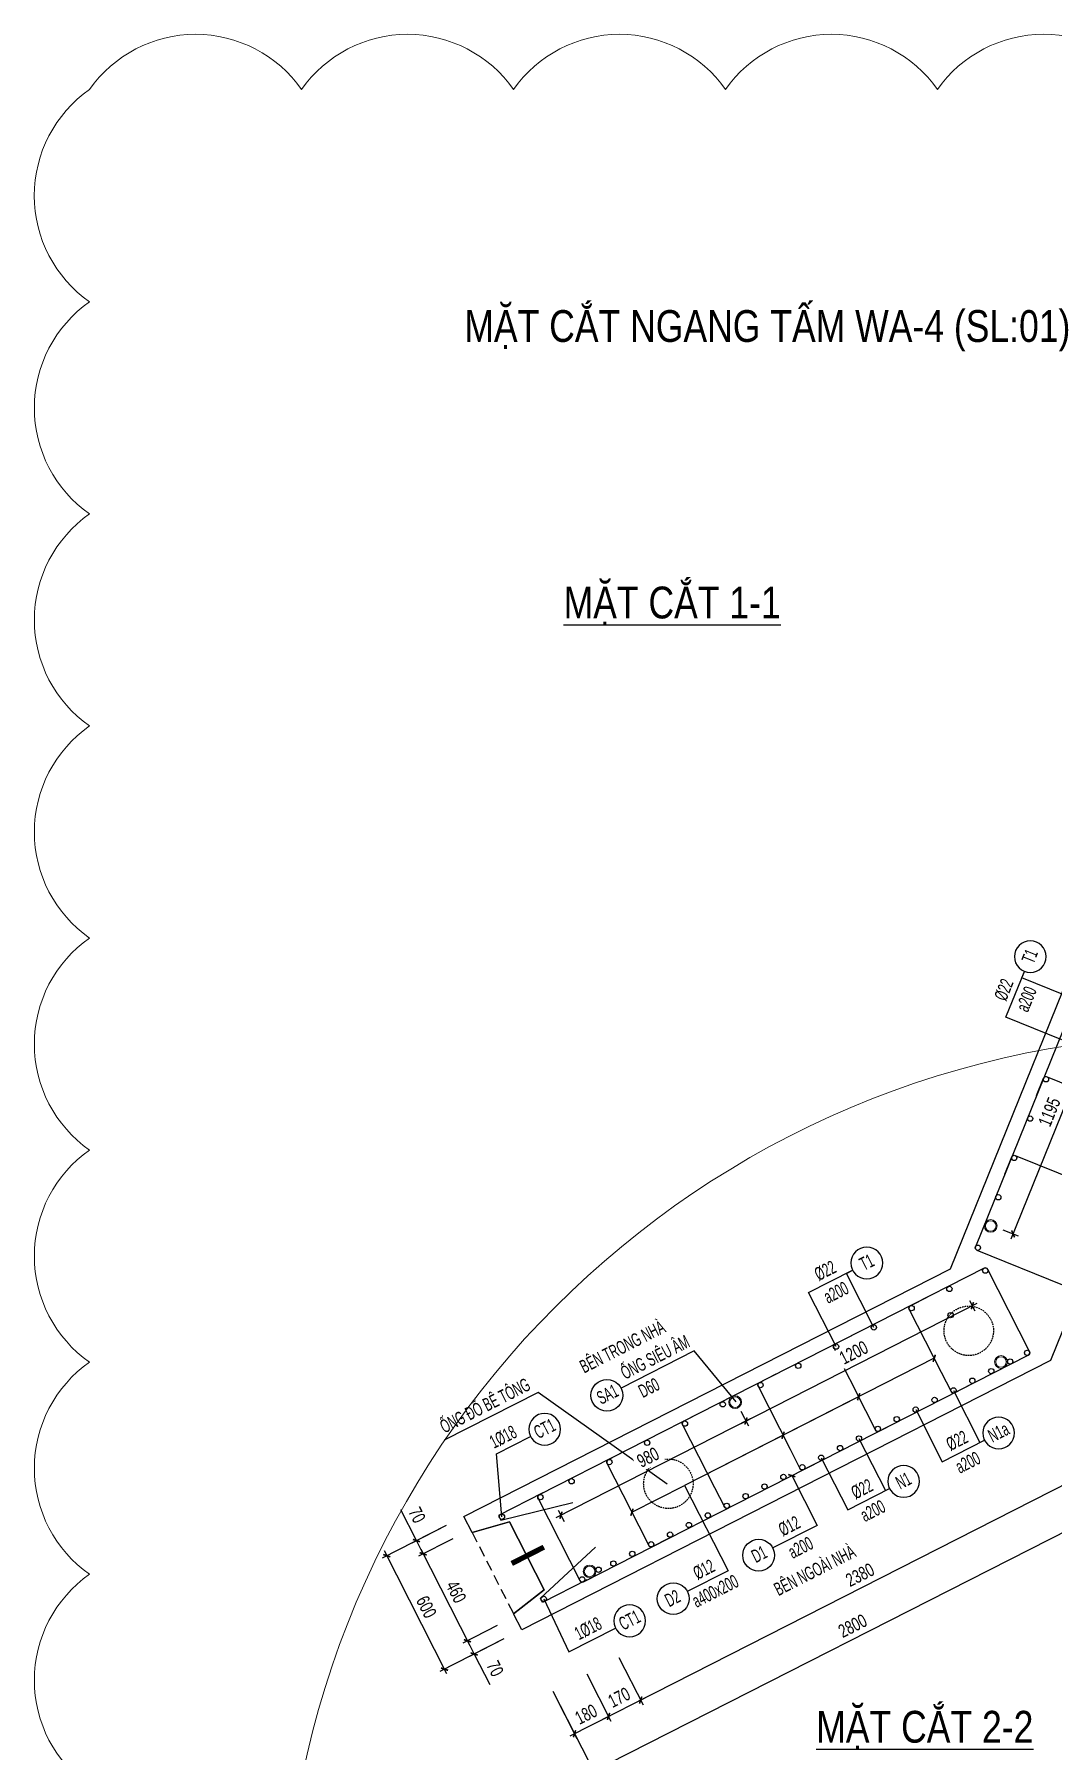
# Model space of a CAD drawing. Header units: millimetres. Extents: x -147841 to 368790, y -162721 to 84261.
# Drawn here: x 340291 to 345095, y -100681 to -92588 of the extents above; entities that cross this region are included whole.
import ezdxf
from ezdxf.enums import TextEntityAlignment as Align

# ---------------------------------------------------------------- set-up
doc = ezdxf.new("R2010")
doc.units = ezdxf.units.MM
doc.header["$LTSCALE"] = 1000
doc.header["$MEASUREMENT"] = 0
doc.header["$PDMODE"] = 1
doc.header["$PDSIZE"] = -10
doc.linetypes.add('DASHED', pattern=[0.75, 0.5, -0.25])
doc.linetypes.add('HIDDEN', pattern=[0.375, 0.25, -0.125])
doc.layers.get('0').update_dxf_attribs({"linetype": 'CONTINUOUS', "lineweight": 18})
doc.layers.get('DEFPOINTS').update_dxf_attribs({"color": 5, "linetype": 'CONTINUOUS', "lineweight": 18})
for name, color, linetype, lineweight in [('0-THAY', 7, 'CONTINUOUS', 18), ('ccu11-Dim', 8, 'CONTINUOUS', 18), ('DIM', 8, 'CONTINUOUS', 18)]:
    doc.layers.add(name, color=color, linetype=linetype, lineweight=lineweight)
for name, color, linetype in [('ccu11-Khuat', 9, 'DASHED'), ('ccu11-Manh', 8, 'CONTINUOUS'), ('ccu11-Thep', 4, 'CONTINUOUS'), ('ccu11-Thepdai', 6, 'CONTINUOUS'), ('KC-Cotthep', 8, 'CONTINUOUS'), ('KC-Dim', 8, 'CONTINUOUS'), ('KC-Text', 31, 'CONTINUOUS'), ('KC-Thay', 7, 'CONTINUOUS')]:
    doc.layers.add(name, color=color, linetype=linetype)
doc.styles.add('ARIAL', font='arial.ttf', dxfattribs={"width": 0.7})
doc.styles.add('ccu11-dim', font='vnsimli.shx', dxfattribs={"width": 0.65, "bigfont": 'bigfont.shx'})
doc.dimstyles.new('2.5-25', dxfattribs={"dimscale": 25, "dimtxt": 2.5, "dimasz": 1, "dimexe": 1, "dimexo": 2, "dimgap": 1, "dimtad": 1, "dimdec": 1, "dimrnd": 5, "dimdsep": 46, "dimtxsty": 'ARIAL', "dimblk": 'ARCHTICK', "dimcen": -1, "dimdle": 1, "dimclrd": 256, "dimclre": 256, "dimclrt": 3, "dimadec": 0, "dimazin": 2, "dimtfac": 0.1, "dimtdec": 1, "dimtmove": 0, "dimatfit": 1, "dimldrblk": 'ARCHTICK', "dimfxl": 1, "dimtvp": 0.833333, "dimtfill": 1, "dimtolj": 1, "dimtzin": 12, "dimarcsym": 0})
doc.dimstyles.new('ccu11-100x4', dxfattribs={"dimscale": 100, "dimtxt": 2.5, "dimasz": 1, "dimexe": 1, "dimexo": 2, "dimgap": 1, "dimtad": 1, "dimdec": 0, "dimlfac": 0.25, "dimdsep": 46, "dimtxsty": 'ccu11-dim', "dimblk": 'ARCHTICK', "dimcen": -1, "dimdle": 1, "dimclrd": 256, "dimclre": 256, "dimclrt": 31, "dimadec": 0, "dimazin": 2, "dimtfac": 0.1, "dimtdec": 0, "dimtmove": 0, "dimatfit": 1, "dimldrblk": 'ARCHTICK', "dimfxl": 1, "dimtvp": 0.833333, "dimtolj": 1, "dimtzin": 12, "dimarcsym": 0})

# ---------------------------------------------------------------- blocks, each defined once
blk = doc.blocks.new('_ARCHTICK')
at = {"color": 0, "linetype": 'ByBlock', "const_width": 0.3}
blk.add_lwpolyline([(-0.5, -0.5), (0.5, 0.5)], dxfattribs=at)
blk = doc.blocks.new('*D831')
at = {"layer": 'DEFPOINTS', "color": 0, "linetype": 'ByBlock', "ltscale": 30, "transparency": 16777216}
for p in [(342874.5, -100274.2), (342714, -100355.9)]:
    blk.add_point(p, dxfattribs=at)
at = {"layer": 'KC-Dim', "linetype": 'ByBlock', "lineweight": -2, "ltscale": 30, "transparency": 16777216}
for p, q in [((342897.1, -100318.8), (343010.8, -100542.2)), ((342736.7, -100400.4), (342850.4, -100623.8)), ((343021.8, -100508.5), (342816.8, -100612.9))]:
    blk.add_line(p, q, dxfattribs=at)
at = {"layer": 'KC-Dim', "linetype": 'ByBlock', "lineweight": -2, "ltscale": 30, "transparency": 16777216, "xscale": 25, "yscale": 25, "zscale": 25}
for p, rotation in [((342999.5, -100519.9), 26.97333113787517), ((342839.1, -100601.5), 206.9733311378751)]:
    blk.add_blockref('_ARCHTICK', p, dxfattribs=dict(at, rotation=rotation))
at = {"layer": 'KC-Dim', "color": 3, "linetype": 'ByBlock', "ltscale": 30, "transparency": 16777216, "insert": (342893.5, -100510), "char_height": 62.5, "attachment_point": 5, "rotation": 26.97333, "style": 'ARIAL', "bg_fill": 3, "box_fill_scale": 1.25, "bg_fill_color": 256, "bg_fill_true_color": 13158600, "bg_fill_transparency": 0}
blk.add_mtext('\\A1;180', dxfattribs=at)
at = {"layer": 'DEFPOINTS', "color": 0, "linetype": 'ByBlock', "ltscale": 30, "transparency": 16777216}
blk.add_point((342839.1, -100601.5), dxfattribs=at)
blk = doc.blocks.new('*D832')
at = {"layer": 'DEFPOINTS', "color": 0, "linetype": 'ByBlock', "ltscale": 30, "transparency": 16777216}
for p in [(343026, -100197.1), (342874.5, -100274.2)]:
    blk.add_point(p, dxfattribs=at)
at = {"layer": 'KC-Dim', "linetype": 'ByBlock', "lineweight": -2, "ltscale": 30, "transparency": 16777216}
for p, q in [((343048.7, -100241.7), (343162.3, -100465.1)), ((342897.1, -100318.8), (343010.8, -100542.2)), ((342977.2, -100531.2), (343173.3, -100431.4))]:
    blk.add_line(p, q, dxfattribs=at)
at = {"layer": 'KC-Dim', "linetype": 'ByBlock', "lineweight": -2, "ltscale": 30, "transparency": 16777216, "xscale": 25, "yscale": 25, "zscale": 25}
for p, rotation in [((343151, -100442.8), 26.97333113787516), ((342999.5, -100519.9), 206.9733311378752)]:
    blk.add_blockref('_ARCHTICK', p, dxfattribs=dict(at, rotation=rotation))
at = {"layer": 'KC-Dim', "color": 3, "linetype": 'ByBlock', "ltscale": 30, "transparency": 16777216, "insert": (343049.4, -100430.6), "char_height": 62.5, "attachment_point": 5, "rotation": 26.97333, "style": 'ARIAL', "bg_fill": 3, "box_fill_scale": 1.25, "bg_fill_color": 256, "bg_fill_true_color": 13158600, "bg_fill_transparency": 0}
blk.add_mtext('\\A1;170', dxfattribs=at)
at = {"layer": 'DEFPOINTS', "color": 0, "linetype": 'ByBlock', "ltscale": 30, "transparency": 16777216}
blk.add_point((343151, -100442.8), dxfattribs=at)
blk = doc.blocks.new('*D833')
at = {"layer": 'DEFPOINTS', "color": 0, "linetype": 'ByBlock', "ltscale": 30, "transparency": 16777216}
for p in [(342278.3, -99596.8), (341953.4, -99762.1), (342550.4, -100131.5)]:
    blk.add_point(p, dxfattribs=at)
at = {"layer": 'KC-Dim', "linetype": 'ByBlock', "lineweight": -2, "ltscale": 30, "transparency": 16777216}
for p, q in [((342233.7, -99619.5), (341931.1, -99773.5)), ((342236.9, -100319.1), (341942.1, -99739.8)), ((342505.8, -100154.2), (342203.3, -100308.2))]:
    blk.add_line(p, q, dxfattribs=at)
at = {"layer": 'KC-Dim', "linetype": 'ByBlock', "lineweight": -2, "ltscale": 30, "transparency": 16777216, "xscale": 25, "yscale": 25, "zscale": 25}
for p, rotation in [((341953.4, -99762.1), 116.9733311379246), ((342225.6, -100296.9), 296.9733311379246)]:
    blk.add_blockref('_ARCHTICK', p, dxfattribs=dict(at, rotation=rotation))
at = {"layer": 'KC-Dim', "color": 3, "linetype": 'ByBlock', "ltscale": 30, "transparency": 16777216, "insert": (342140.2, -100003.7), "char_height": 62.5, "attachment_point": 5, "rotation": 296.97333, "style": 'ARIAL', "bg_fill": 3, "box_fill_scale": 1.25, "bg_fill_color": 256, "bg_fill_true_color": 13158600, "bg_fill_transparency": 0}
blk.add_mtext('\\A1;600', dxfattribs=at)
blk = doc.blocks.new('*D834')
at = {"layer": 'DEFPOINTS', "color": 0, "linetype": 'ByBlock', "ltscale": 30, "transparency": 16777216}
for p in [(342310, -99659.2), (342518.7, -100069.1), (342333.9, -100163.2)]:
    blk.add_point(p, dxfattribs=at)
at = {"layer": 'KC-Dim', "linetype": 'ByBlock', "lineweight": -2, "ltscale": 30, "transparency": 16777216}
for p, q in [((342265.5, -99681.9), (342102.9, -99764.6)), ((342113.9, -99730.9), (342345.2, -100185.5)), ((342474.1, -100091.8), (342311.6, -100174.5))]:
    blk.add_line(p, q, dxfattribs=at)
at = {"layer": 'KC-Dim', "linetype": 'ByBlock', "lineweight": -2, "ltscale": 30, "transparency": 16777216, "xscale": 25, "yscale": 25, "zscale": 25}
for p, rotation in [((342125.2, -99753.2), 116.9733311379246), ((342333.9, -100163.2), 296.9733311379246)]:
    blk.add_blockref('_ARCHTICK', p, dxfattribs=dict(at, rotation=rotation))
at = {"layer": 'KC-Dim', "color": 3, "linetype": 'ByBlock', "ltscale": 30, "transparency": 16777216, "insert": (342280.3, -99932.4), "char_height": 62.5, "attachment_point": 5, "rotation": 296.97333, "style": 'ARIAL', "bg_fill": 3, "box_fill_scale": 1.25, "bg_fill_color": 256, "bg_fill_true_color": 13158600, "bg_fill_transparency": 0}
blk.add_mtext('\\A1;460', dxfattribs=at)
blk = doc.blocks.new('*D835')
at = {"layer": 'DEFPOINTS', "color": 0, "linetype": 'ByBlock', "ltscale": 30, "transparency": 16777216}
for p in [(342278.3, -99596.8), (342093.5, -99690.8), (342310, -99659.2)]:
    blk.add_point(p, dxfattribs=at)
at = {"layer": 'KC-Dim', "linetype": 'ByBlock', "lineweight": -2, "ltscale": 30, "transparency": 16777216}
for p, q in [((342093.5, -99690.8), (342019.9, -99546.3)), ((342233.7, -99619.5), (342071.2, -99702.2)), ((342125.2, -99753.2), (342093.5, -99690.8)), ((342265.5, -99681.9), (342102.9, -99764.6)), ((342125.2, -99753.2), (342136.6, -99775.5))]:
    blk.add_line(p, q, dxfattribs=at)
at = {"layer": 'KC-Dim', "linetype": 'ByBlock', "lineweight": -2, "ltscale": 30, "transparency": 16777216, "xscale": 25, "yscale": 25, "zscale": 25}
for p, rotation in [((342093.5, -99690.8), 296.9733311379246), ((342125.2, -99753.2), 116.9733311379246)]:
    blk.add_blockref('_ARCHTICK', p, dxfattribs=dict(at, rotation=rotation))
at = {"layer": 'KC-Dim', "color": 3, "linetype": 'ByBlock', "ltscale": 30, "transparency": 16777216, "insert": (342096.1, -99570.5), "char_height": 62.5, "attachment_point": 5, "rotation": 296.97333, "style": 'ARIAL', "bg_fill": 3, "box_fill_scale": 1.25, "bg_fill_color": 256, "bg_fill_true_color": 13158600, "bg_fill_transparency": 0}
blk.add_mtext('\\A1;70', dxfattribs=at)
blk = doc.blocks.new('*D836')
at = {"layer": 'DEFPOINTS', "color": 0, "linetype": 'ByBlock', "ltscale": 30, "transparency": 16777216}
for p in [(342518.7, -100069.1), (342550.4, -100131.5)]:
    blk.add_point(p, dxfattribs=at)
at = {"layer": 'KC-Dim', "linetype": 'ByBlock', "lineweight": -2, "ltscale": 30, "transparency": 16777216}
for p, q in [((342474.1, -100091.8), (342311.6, -100174.5)), ((342333.9, -100163.2), (342322.5, -100140.9)), ((342333.9, -100163.2), (342365.6, -100225.6)), ((342505.8, -100154.2), (342343.3, -100236.9)), ((342365.6, -100225.6), (342439.2, -100370.1))]:
    blk.add_line(p, q, dxfattribs=at)
at = {"layer": 'KC-Dim', "linetype": 'ByBlock', "lineweight": -2, "ltscale": 30, "transparency": 16777216, "xscale": 25, "yscale": 25, "zscale": 25}
for p, rotation in [((342333.9, -100163.2), 296.9733311379246), ((342365.6, -100225.6), 116.9733311379246)]:
    blk.add_blockref('_ARCHTICK', p, dxfattribs=dict(at, rotation=rotation))
at = {"layer": 'KC-Dim', "color": 3, "linetype": 'ByBlock', "ltscale": 30, "transparency": 16777216, "insert": (342464.4, -100294.3), "char_height": 62.5, "attachment_point": 5, "rotation": 296.97333, "style": 'ARIAL', "bg_fill": 3, "box_fill_scale": 1.25, "bg_fill_color": 256, "bg_fill_true_color": 13158600, "bg_fill_transparency": 0}
blk.add_mtext('\\A1;70', dxfattribs=at)
at = {"layer": 'DEFPOINTS', "color": 0, "linetype": 'ByBlock', "ltscale": 30, "transparency": 16777216}
blk.add_point((342365.6, -100225.6), dxfattribs=at)
blk = doc.blocks.new('*D837')
at = {"layer": 'DEFPOINTS', "color": 0, "linetype": 'ByBlock', "ltscale": 30, "transparency": 16777216}
for p in [(345147.1, -99117.6), (345272.1, -99363.3), (343026, -100197.1)]:
    blk.add_point(p, dxfattribs=at)
at = {"layer": 'KC-Dim', "linetype": 'ByBlock', "lineweight": -2, "ltscale": 30, "transparency": 16777216}
for p, q in [((345169.7, -99162.2), (345283.4, -99385.5)), ((343128.7, -100454.1), (345294.4, -99351.9)), ((343048.7, -100241.7), (343162.3, -100465.1))]:
    blk.add_line(p, q, dxfattribs=at)
at = {"layer": 'KC-Dim', "linetype": 'ByBlock', "lineweight": -2, "ltscale": 30, "transparency": 16777216, "xscale": 25, "yscale": 25, "zscale": 25}
for p, rotation in [((345272.1, -99363.3), 26.97333113787516), ((343151, -100442.8), 206.9733311378752)]:
    blk.add_blockref('_ARCHTICK', p, dxfattribs=dict(at, rotation=rotation))
at = {"layer": 'KC-Dim', "color": 3, "linetype": 'ByBlock', "ltscale": 30, "transparency": 16777216, "insert": (344185.7, -99852.3), "char_height": 62.5, "attachment_point": 5, "rotation": 26.97333, "style": 'ARIAL', "bg_fill": 3, "box_fill_scale": 1.25, "bg_fill_color": 256, "bg_fill_true_color": 13158600, "bg_fill_transparency": 0}
blk.add_mtext('\\A1;2380', dxfattribs=at)
blk = doc.blocks.new('att_thep_2')
blk.add_circle((-300, 0), 300)
at = {"color": 3, "style": 'ARIAL', "width": 0.6}
blk.add_attdef('DK', text='', height=250, dxfattribs=at).set_placement((467, 105), align=Align.CENTER)
at = {"color": 31, "style": 'ARIAL', "width": 0.6}
blk.add_attdef('SH', text='', height=250, dxfattribs=at).set_placement((-281, -111), align=Align.CENTER)
at = {"color": 2, "style": 'ARIAL', "width": 0.6}
blk.add_attdef('KC', text='', height=250, dxfattribs=at).set_placement((472, -355), align=Align.CENTER)
blk = doc.blocks.new('*U827')
at = {"layer": 'ccu11-Thepdai', "flags": 128}
blk.add_lwpolyline([(50, 230), (-37.5, 230, 0.414214), (-50, 217.5), (-50, -114.4), (-50, -217.5, 0.414214), (-37.5, -230), (50, -230)], format="xyb", dxfattribs=at)
blk = doc.blocks.new('*U828')
at = {"layer": 'DIM', "color": 0, "linetype": 'ByBlock', "lineweight": -2, "transparency": 16777216}
for p in [(0, 0), (400, 0), (800, 0), (1200, 0), (1600, 0)]:
    blk.add_blockref('*U827', p, dxfattribs=at)
blk = doc.blocks.new('*D839')
at = {"layer": 'DEFPOINTS', "color": 0, "ltscale": 3000, "transparency": 16777216}
for p in [(345209.5, -99085.9), (345424.5, -99508.5), (342714, -100355.9)]:
    blk.add_point(p, dxfattribs=at)
at = {"layer": 'DIM', "lineweight": -2, "ltscale": 3000, "transparency": 16777216}
for p, q in [((345232.1, -99130.4), (345435.9, -99530.7)), ((342906.8, -100789.8), (345446.8, -99497.1)), ((342736.7, -100400.4), (342940.5, -100800.8))]:
    blk.add_line(p, q, dxfattribs=at)
at = {"layer": 'DIM', "lineweight": -2, "ltscale": 3000, "transparency": 16777216, "xscale": 25, "yscale": 25, "zscale": 25}
for p, rotation in [((345424.5, -99508.5), 26.97333113787516), ((342929.1, -100778.5), 206.9733311378752)]:
    blk.add_blockref('_ARCHTICK', p, dxfattribs=dict(at, rotation=rotation))
at = {"layer": 'DIM', "color": 3, "ltscale": 3000, "transparency": 16777216, "insert": (344151, -100092.7), "char_height": 62.5, "attachment_point": 5, "rotation": 26.97333, "style": 'ARIAL', "bg_fill": 3, "box_fill_scale": 1.25, "bg_fill_color": 256, "bg_fill_true_color": 13158600, "bg_fill_transparency": 0}
blk.add_mtext('\\A1;2800', dxfattribs=at)
blk = doc.blocks.new('*D1508')
at = {"layer": 'DEFPOINTS', "color": 0, "linetype": 'ByBlock', "ltscale": 30, "transparency": 16777216}
for p in [(258896.5, -98435.7), (258896.5, -98538), (257917.5, -98623.4)]:
    blk.add_point(p, dxfattribs=at)
at = {"layer": 'KC-Dim', "linetype": 'ByBlock', "lineweight": -2, "ltscale": 30, "transparency": 16777216}
for p, q in [((258896.5, -98485.7), (258896.5, -98563)), ((257892.5, -98538), (258921.5, -98538)), ((257917.5, -98573.4), (257917.5, -98513))]:
    blk.add_line(p, q, dxfattribs=at)
at = {"layer": 'KC-Dim', "linetype": 'ByBlock', "lineweight": -2, "ltscale": 30, "transparency": 16777216, "xscale": 25, "yscale": 25, "zscale": 25, "rotation": 180}
blk.add_blockref('_ARCHTICK', (257917.5, -98538), dxfattribs=at)
at = {"layer": 'KC-Dim', "linetype": 'ByBlock', "lineweight": -2, "ltscale": 30, "transparency": 16777216, "xscale": 25, "yscale": 25, "zscale": 25}
blk.add_blockref('_ARCHTICK', (258896.5, -98538), dxfattribs=at)
at = {"layer": 'KC-Dim', "color": 3, "linetype": 'ByBlock', "ltscale": 30, "transparency": 16777216, "insert": (258407, -98481.1), "char_height": 62.5, "attachment_point": 5, "style": 'ARIAL', "bg_fill": 3, "box_fill_scale": 1.25, "bg_fill_color": 256, "bg_fill_true_color": 13158600, "bg_fill_transparency": 0}
blk.add_mtext('\\A1;980', dxfattribs=at)
blk = doc.blocks.new('A$C260038B3')
at = {"layer": '0-THAY', "linetype": 'Continuous'}
for radius in [120, 100]:
    blk.add_circle((0, 0), radius, dxfattribs=at)
blk = doc.blocks.new('*D1509')
at = {"layer": 'DEFPOINTS', "color": 0, "linetype": 'ByBlock', "ltscale": 30, "transparency": 16777216}
for p in [(258896.5, -98435.7), (260095.1, -98538), (260095.1, -98616.7)]:
    blk.add_point(p, dxfattribs=at)
at = {"layer": 'KC-Dim', "linetype": 'ByBlock', "lineweight": -2, "ltscale": 30, "transparency": 16777216}
for p, q in [((258896.5, -98485.7), (258896.5, -98563)), ((258871.5, -98538), (260120.1, -98538)), ((260095.1, -98566.7), (260095.1, -98513))]:
    blk.add_line(p, q, dxfattribs=at)
at = {"layer": 'KC-Dim', "linetype": 'ByBlock', "lineweight": -2, "ltscale": 30, "transparency": 16777216, "xscale": 25, "yscale": 25, "zscale": 25, "rotation": 180}
blk.add_blockref('_ARCHTICK', (258896.5, -98538), dxfattribs=at)
at = {"layer": 'KC-Dim', "linetype": 'ByBlock', "lineweight": -2, "ltscale": 30, "transparency": 16777216, "xscale": 25, "yscale": 25, "zscale": 25}
blk.add_blockref('_ARCHTICK', (260095.1, -98538), dxfattribs=at)
at = {"layer": 'KC-Dim', "color": 3, "linetype": 'ByBlock', "ltscale": 30, "transparency": 16777216, "insert": (259495.8, -98481.1), "char_height": 62.5, "attachment_point": 5, "style": 'ARIAL', "bg_fill": 3, "box_fill_scale": 1.25, "bg_fill_color": 256, "bg_fill_true_color": 13158600, "bg_fill_transparency": 0}
blk.add_mtext('\\A1;1200', dxfattribs=at)
blk = doc.blocks.new('*U829')
at = {"layer": 'ccu11-Thep'}
blk.add_circle((0, 0), 12.5, dxfattribs=at)
blk = doc.blocks.new('*U830')
at = {"layer": 'KC-Dim', "color": 0, "linetype": 'ByBlock', "lineweight": -2, "transparency": 16777216}
for p in [(0, 0), (200, 0), (400, 0), (600, 0), (800, 0), (1000, 0), (1200, 0), (1400, 0), (1600, 0), (1800, 0), (2000, 0)]:
    blk.add_blockref('*U829', p, dxfattribs=at)
blk = doc.blocks.new('*D848')
at = {"layer": 'DEFPOINTS', "color": 0, "linetype": 'ByBlock', "ltscale": 30, "transparency": 16777216}
for p in [(345261.8, -97098.6), (345356.1, -97136.7), (344813.7, -98206.4)]:
    blk.add_point(p, dxfattribs=at)
at = {"layer": 'KC-Dim', "linetype": 'ByBlock', "lineweight": -2, "ltscale": 30, "transparency": 16777216}
for p, q in [((344898.6, -98267.7), (345365.5, -97113.5)), ((345308.2, -97117.3), (345379.3, -97146.1)), ((344860.1, -98225.1), (344931.2, -98253.9))]:
    blk.add_line(p, q, dxfattribs=at)
at = {"layer": 'KC-Dim', "linetype": 'ByBlock', "lineweight": -2, "ltscale": 30, "transparency": 16777216, "xscale": 25, "yscale": 25, "zscale": 25}
for p, rotation in [((345356.1, -97136.7), 67.97712838423003), ((344908, -98244.5), 247.97712838423)]:
    blk.add_blockref('_ARCHTICK', p, dxfattribs=dict(at, rotation=rotation))
at = {"layer": 'KC-Dim', "color": 3, "linetype": 'ByBlock', "ltscale": 30, "transparency": 16777216, "insert": (345079.3, -97669.3), "char_height": 62.5, "attachment_point": 5, "rotation": 67.97713, "style": 'ARIAL', "bg_fill": 3, "box_fill_scale": 1.25, "bg_fill_color": 256, "bg_fill_true_color": 13158600, "bg_fill_transparency": 0}
blk.add_mtext('\\A1;1195', dxfattribs=at)
blk = doc.blocks.new('saw6-28')
at = {"layer": 'ccu11-Dim', "ltscale": 3000, "xscale": 0.25, "yscale": 0.25, "zscale": 0.25}
for p in [(257917.48, -98835.66), (260095.11, -98835.66)]:
    blk.add_blockref('A$C260038B3', p, dxfattribs=at)
at = {"layer": 'KC-Dim', "linetype": 'ByBlock', "ltscale": 30}
dim = blk.add_linear_dim(base=(258896.47, -98537.97), p1=(257917.48, -98623.41), p2=(258896.47, -98435.66), dimstyle='2.5-25', dxfattribs=at)
dim.commit()
dim.dimension.update_dxf_attribs({"geometry": '*D1508', "text_midpoint": (258406.97, -98481.05)})
at = {"layer": 'ccu11-Dim', "ltscale": 3000, "xscale": 0.25, "yscale": 0.25, "zscale": 0.25}
blk.add_blockref('A$C260038B3', (258891.47, -98435.66), dxfattribs=at)
at = {"layer": 'KC-Dim', "linetype": 'ByBlock', "ltscale": 30}
dim = blk.add_linear_dim(base=(260095.11, -98537.97), p1=(258896.47, -98435.66), p2=(260095.11, -98616.7), dimstyle='2.5-25', dxfattribs=at)
dim.commit()
dim.dimension.update_dxf_attribs({"geometry": '*D1509', "text_midpoint": (259495.79, -98481.05)})

msp = doc.modelspace()

# ---------------------------------------------------------------- linework, layer by layer
at = {"layer": 'ccu11-Thep'}
for centre in [(344741.87, -98309.97), (344776.85, -98417.74), (344974.15, -98805.41), (342678.03, -99485.91), (342875.34, -99873.59), (342693.86, -99965.95)]:
    msp.add_circle(centre, 12.5, dxfattribs=at)
at = {"layer": 'ccu11-Thep', "linetype": 'HIDDEN', "ltscale": 0.03}
msp.add_circle((344698.76, -98701.52), 116.6, dxfattribs=at)
at = {"layer": 'ccu11-Thepdai'}
msp.add_lwpolyline([(342881.01, -99884.73), (344979.82, -98816.56, 0.4142136), (344985.29, -98799.75), (344787.99, -98412.07, 0.4142136), (344771.18, -98406.6), (342672.36, -99474.77, 0.4142136), (342666.89, -99491.58), (342864.2, -99879.26, 0.4142136)], format="xyb", close=True, dxfattribs=at)
at = {"layer": 'ccu11-Thepdai', "flags": 128}
for points in [[(342688.89, -99466.35), (342479.67, -99572.83), (342490.63, -99594.38), (342831.25, -99510.82)], [(342897.54, -99876.31), (342688.39, -99982.76), (342677.76, -99961.86), (342938.38, -99721.33)]]:
    msp.add_lwpolyline(points, dxfattribs=at)
at = {"layer": 'KC-Thay', "flags": 128}
msp.add_lwpolyline([(345085.1, -98841.52), (342589.69, -100111.53), (342551.14, -100035.78), (342695.68, -99922.94), (342532.39, -99602.1), (342356.1, -99652.56), (342317.54, -99576.8), (344613.01, -98408.55), (346207.49, -94466.61), (346286.28, -94498.48), (346386.23, -94344.74), (346719.96, -94479.73), (346684.91, -94659.72), (346763.71, -94691.59), (345085.1, -98841.52)], dxfattribs=at)

# ---------------------------------------------------------------- block references
at = {"layer": 'KC-Cotthep'}
ref = msp.add_blockref('att_thep_2', (342631.59, -99200), dxfattribs=dict(at, xscale=-0.25, yscale=0.25, zscale=0.25, rotation=26.97333113893424))
ref.add_attrib('DK', '1%%C18', dxfattribs={"layer": '0', "color": 15, "height": 62.5, "rotation": 26.973331, "style": 'ARIAL', "width": 0.6}).set_placement((342516.01, -99229.25), align=Align.CENTER)
ref.add_attrib('SH', 'CT1', dxfattribs={"layer": '0', "color": 31, "height": 62.5, "rotation": 26.973331, "style": 'ARIAL', "width": 0.6}).set_placement((342711.98, -99190.35), align=Align.CENTER)

# ---------------------------------------------------------------- texts
at = {"layer": 'KC-Text', "color": 4, "style": 'ARIAL', "width": 0.8}
msp.add_text('MẶT CẮT NGANG TẤM WA-4 (SL:01)', height=150, dxfattribs=at).set_placement((343748.72, -94038.44), align=Align.CENTER)
at = {"layer": 'KC-Text', "color": 1, "style": 'ARIAL', "width": 0.8}
msp.add_text('%%UMẶT CẮT 1-1', height=150, dxfattribs=at).set_placement((343299.67, -95342.21), align=Align.CENTER)
at = {"layer": 'KC-Text', "color": 1, "style": 'ARIAL', "width": 0.6}
msp.add_text('BÊN TRONG NHÀ', height=62.5, rotation=26.973331, dxfattribs=at).set_placement((343078.99, -98804.34), align=Align.CENTER)
msp.add_text('ỐNG ĐỔ BÊ TÔNG', height=62.5, rotation=26.973331, dxfattribs=at).set_placement((342224.85, -99186.28))

# ---------------------------------------------------------------- dimensions: what is measured, and where the dimension line sits
at = {"layer": 'KC-Dim', "linetype": 'ByBlock', "ltscale": 30}
dim = msp.add_linear_dim(base=(342839.06, -100601.52), p1=(342874.47, -100274.23), p2=(342714.05, -100355.88), angle=206.973331, dimstyle='2.5-25', dxfattribs=at)
dim.commit()
dim.dimension.update_dxf_attribs({"geometry": '*D831', "text_midpoint": (342919.27, -100560.7), "dimtype": 160})

# ---------------------------------------------------------------- leaders
at = {"layer": 'ccu11-Manh', "ltscale": 10}
msp.add_leader([(343601.22, -99035.7), (343402.67, -98796.71), (343058.58, -98971.83)], dimstyle='ccu11-100x4', override={"dimgap": 1, "dimtad": 0, "dimldrblk": 'None'}, dxfattribs=at)

# ---------------------------------------------------------------- next in the draw order: dimensions: what is measured, and where the dimension line sits
at = {"layer": 'KC-Dim', "linetype": 'ByBlock', "ltscale": 30}
dim = msp.add_linear_dim(base=(341953.41, -99762.13), p1=(342550.41, -100131.52), p2=(342278.26, -99596.79), angle=116.973331, dimstyle='2.5-25', dxfattribs=at)
dim.commit()
dim.dimension.update_dxf_attribs({"geometry": '*D833', "text_midpoint": (342140.2, -100003.68)})
dim = msp.add_linear_dim(base=(343150.99, -100442.77), p1=(342874.47, -100274.23), p2=(343025.97, -100197.12), angle=26.973331, dimstyle='2.5-25', dxfattribs=at)
dim.commit()
dim.dimension.update_dxf_attribs({"geometry": '*D832', "text_midpoint": (343075.24, -100481.32), "dimtype": 160})

# ---------------------------------------------------------------- next in the draw order: linework, layer by layer
at = {"layer": 'ccu11-Khuat', "ltscale": 0.1}
msp.add_line((342356.1, -99652.56), (342551.14, -100035.78), dxfattribs=at)
at = {"layer": 'ccu11-Thep', "const_width": 25}
msp.add_lwpolyline([(342694.25, -99721.7), (342542.74, -99798.81)], dxfattribs=at)
at = {"layer": 'ccu11-Thep'}
msp.add_circle((342496.48, -99578.3), 12.5, dxfattribs=at)
at = {"layer": 'KC-Thay', "flags": 128}
msp.add_lwpolyline([(342356.1, -99652.56), (342532.39, -99602.1), (342695.68, -99922.94), (342551.14, -100035.78)], dxfattribs=at)

# ---------------------------------------------------------------- next in the draw order: dimensions: what is measured, and where the dimension line sits
at = {"layer": 'KC-Dim', "linetype": 'ByBlock', "ltscale": 30}
dim = msp.add_linear_dim(base=(345272.09, -99363.26), p1=(343025.97, -100197.12), p2=(345147.07, -99117.61), angle=26.973331, dimstyle='2.5-25', dxfattribs=at)
dim.commit()
dim.dimension.update_dxf_attribs({"geometry": '*D837', "text_midpoint": (344185.72, -99852.28)})

# ---------------------------------------------------------------- next in the draw order: leaders
at = {"layer": 'ccu11-Manh', "ltscale": 10}
msp.add_leader([(342496.48, -99578.3), (342470.28, -99282.09), (342631.62, -99199.98)], dimstyle='ccu11-100x4', override={"dimgap": 1, "dimtad": 0, "dimldrblk": 'None'}, dxfattribs=at)

# ---------------------------------------------------------------- next in the draw order: linework, layer by layer
at = {"layer": 'ccu11-Manh'}
msp.add_lwpolyline([(343276.8, -99425.22), (342666.76, -98991.7), (342224.24, -99216.91)], dxfattribs=at)

# ---------------------------------------------------------------- next in the draw order: block references
at = {"layer": 'DIM', "rotation": 26.97333113893427}
msp.add_blockref('*U828', (343135.4, -99497.18), dxfattribs=at)
at = {"layer": 'KC-Cotthep'}
ref = msp.add_blockref('att_thep_2', (343058.58, -98971.83), dxfattribs=dict(at, xscale=0.25, yscale=0.25, zscale=0.25, rotation=26.97333113893427))
ref.add_attrib('KC', 'D60', dxfattribs={"layer": '0', "color": 2, "height": 62.5, "rotation": 26.973331, "style": 'ARIAL', "width": 0.6}).set_placement((343204.01, -98997.49), align=Align.CENTER)
ref.add_attrib('DK', 'ỐNG SIÊU ÂM', dxfattribs={"layer": '0', "color": 15, "height": 62.5, "rotation": 26.973331, "style": 'ARIAL', "width": 0.6}).set_placement((343232.95, -98853.52), align=Align.CENTER)
ref.add_attrib('SH', 'SA1', dxfattribs={"layer": '0', "color": 31, "height": 62.5, "rotation": 26.973331, "style": 'ARIAL', "width": 0.6}).set_placement((343008.62, -99028.53), align=Align.CENTER)
ref = msp.add_blockref('att_thep_2', (343774.17, -99725.68), dxfattribs=dict(at, xscale=0.25, yscale=0.25, zscale=0.25, rotation=26.97333113893427))
ref.add_attrib('KC', 'a200', dxfattribs={"layer": '0', "color": 2, "height": 62.5, "rotation": 26.973331, "style": 'ARIAL', "width": 0.6}).set_placement((343919.59, -99751.34), align=Align.CENTER)
ref.add_attrib('DK', '%%C12', dxfattribs={"layer": '0', "color": 215, "height": 62.5, "rotation": 26.973331, "style": 'ARIAL', "width": 0.6}).set_placement((343866.17, -99649.29), align=Align.CENTER)
ref.add_attrib('SH', 'D1', dxfattribs={"layer": '0', "color": 31, "height": 62.5, "rotation": 26.973331, "style": 'ARIAL', "width": 0.6}).set_placement((343724.2, -99782.38), align=Align.CENTER)
ref = msp.add_blockref('att_thep_2', (343371.47, -99930.63), dxfattribs=dict(at, xscale=0.25, yscale=0.25, zscale=0.25, rotation=26.97333113885512))
ref.add_attrib('KC', 'a400x200', dxfattribs={"layer": '0', "color": 2, "height": 62.5, "rotation": 26.973331, "style": 'ARIAL', "width": 0.6}).set_placement((343516.89, -99956.28), align=Align.CENTER)
ref.add_attrib('DK', '%%C12', dxfattribs={"layer": '0', "color": 215, "height": 62.5, "rotation": 26.973331, "style": 'ARIAL', "width": 0.6}).set_placement((343463.48, -99854.23), align=Align.CENTER)
ref.add_attrib('SH', 'D2', dxfattribs={"layer": '0', "color": 31, "height": 62.5, "rotation": 26.973331, "style": 'ARIAL', "width": 0.6}).set_placement((343315.4, -99990.44), align=Align.CENTER)
ref = msp.add_blockref('att_thep_2', (343032.35, -100103.22), dxfattribs=dict(at, xscale=-0.25, yscale=0.25, zscale=0.25, rotation=26.97333113893424))
ref.add_attrib('DK', '1%%C18', dxfattribs={"layer": '0', "color": 15, "height": 62.5, "rotation": 26.973331, "style": 'ARIAL', "width": 0.6}).set_placement((342916.78, -100132.47), align=Align.CENTER)
ref.add_attrib('SH', 'CT1', dxfattribs={"layer": '0', "color": 31, "height": 62.5, "rotation": 26.973331, "style": 'ARIAL', "width": 0.6}).set_placement((343112.75, -100093.57), align=Align.CENTER)

# ---------------------------------------------------------------- next in the draw order: texts
at = {"layer": 'KC-Text', "color": 1, "style": 'ARIAL', "width": 0.6}
msp.add_text('BÊN NGOÀI NHÀ', height=62.5, rotation=26.973331, dxfattribs=at).set_placement((343986.42, -99858.85), align=Align.CENTER)

# ---------------------------------------------------------------- next in the draw order: dimensions: what is measured, and where the dimension line sits
at = {"layer": 'KC-Dim', "linetype": 'ByBlock', "ltscale": 30}
dim = msp.add_linear_dim(base=(342333.86, -100163.19), p1=(342310.01, -99659.18), p2=(342518.66, -100069.14), angle=116.973331, dimstyle='2.5-25', dxfattribs=at)
dim.commit()
dim.dimension.update_dxf_attribs({"geometry": '*D834', "text_midpoint": (342280.26, -99932.4)})

# ---------------------------------------------------------------- next in the draw order: leaders
at = {"layer": 'ccu11-Manh', "ltscale": 3000}
for points, override in [([(344535.7, -98831.31), (343358.31, -99430.53), (343563.17, -99833.07)], {"dimasz": 0.25, "dimtad": 0}), ([(344179.21, -99012.74), (343358.31, -99430.53), (343563.17, -99833.07)], {"dimasz": 0.25, "dimgap": 1, "dimtad": 0}), ([(343822.73, -99194.17), (343358.31, -99430.53), (343563.17, -99833.07)], {"dimasz": 0.25, "dimtad": 0}), ([(343863.84, -99384.52), (343983.3, -99619.25), (343774.17, -99725.68)], {"dimasz": 0.25, "dimtad": 0}), ([(343109.75, -99557.03), (343358.31, -99430.53), (343563.17, -99833.07)], {"dimasz": 0.25, "dimtad": 0})]:
    msp.add_leader(points, dimstyle='ccu11-100x4', override=override, dxfattribs=at)
at = {"layer": 'ccu11-Manh', "ltscale": 10}
for points in [[(343358.31, -99430.53), (343563.17, -99833.07), (343370.39, -99931.18)], [(342693.86, -99965.95), (342811.65, -100215.55), (343032.32, -100103.24)]]:
    msp.add_leader(points, dimstyle='ccu11-100x4', override={"dimgap": 1, "dimtad": 0, "dimldrblk": 'None'}, dxfattribs=at)

# ---------------------------------------------------------------- next in the draw order: dimensions: what is measured, and where the dimension line sits
at = {"layer": 'DIM', "ltscale": 3000}
dim = msp.add_linear_dim(base=(345424.53, -99508.46), p1=(342714.05, -100355.88), p2=(345209.46, -99085.86), angle=26.973331, dimstyle='2.5-25', dxfattribs=at)
dim.commit()
dim.dimension.update_dxf_attribs({"geometry": '*D839', "text_midpoint": (344151.01, -100092.75)})
at = {"layer": 'KC-Dim', "linetype": 'ByBlock', "ltscale": 30}
for base, p1, p2, picture, middle in [((342093.46, -99690.85), (342310.01, -99659.18), (342278.26, -99596.79), '*D835', (342096.07, -99570.49)), ((342365.61, -100225.58), (342518.66, -100069.14), (342550.41, -100131.52), '*D836', (342464.45, -100294.3))]:
    dim = msp.add_linear_dim(base=base, p1=p1, p2=p2, angle=116.973331, dimstyle='2.5-25', dxfattribs=at)
    dim.commit()
    dim.dimension.update_dxf_attribs({"geometry": picture, "text_midpoint": middle})

# ---------------------------------------------------------------- next in the draw order: linework, layer by layer
at = {"layer": 'ccu11-Thep', "linetype": 'HIDDEN', "ltscale": 0.03}
msp.add_circle((343281.77, -99422.69, 242.3), 116.6, dxfattribs=at)

# ---------------------------------------------------------------- next in the draw order: texts
at = {"layer": 'KC-Text', "color": 2, "style": 'ARIAL', "width": 0.8}
msp.add_text('%%UMẶT CẮT 2-2', height=150, dxfattribs=at).set_placement((344491.4, -100643.74), align=Align.CENTER)

# ---------------------------------------------------------------- next in the draw order: block references
at = {"layer": 'KC-Dim', "rotation": 26.97333113893427}
msp.add_blockref('saw6-28', (68220.06, -128737.24), dxfattribs=at)

# ---------------------------------------------------------------- next in the draw order: linework, layer by layer
at = {"layer": 'ccu11-Thep'}
for centre in [(344607.52, -98503.91), (344429.27, -98594.63), (344613.26, -98627.94), (344251.03, -98685.34), (344072.79, -98776.06), (343894.54, -98866.78), (344893.94, -98846.24), (343716.3, -98957.49), (344715.7, -98936.95), (343538.06, -99048.21), (344537.46, -99027.67), (343359.81, -99138.92), (344359.21, -99118.38), (343181.57, -99229.64), (344180.97, -99209.1), (344002.73, -99299.81), (343003.33, -99320.35), (343824.48, -99390.53), (342825.08, -99411.07), (343646.24, -99481.24), (343468, -99571.96), (343289.75, -99662.67), (343111.51, -99753.39), (342952.7, -99828.38)]:
    msp.add_circle(centre, 12.5, dxfattribs=at)
at = {"layer": 'ccu11-Thepdai'}
msp.add_lwpolyline([(345156.72, -98477.77), (346667.88, -94741.82, 0.4142136), (346660.98, -94725.55), (346257.72, -94562.43, 0.4142136), (346241.44, -94569.34), (344730.29, -98305.28, 0.4142136), (344737.19, -98321.56), (345140.45, -98484.67, 0.4142136)], format="xyb", close=True, dxfattribs=at)

# ---------------------------------------------------------------- next in the draw order: block references
at = {"layer": 'KC-Cotthep'}
ref = msp.add_blockref('att_thep_2', (344151.17, -98415.77), dxfattribs=dict(at, xscale=-0.25, yscale=0.25, zscale=0.25, rotation=26.97333113787812))
ref.add_attrib('KC', 'a200', dxfattribs={"layer": '0', "color": 2, "height": 62.5, "rotation": 26.973331, "style": 'ARIAL', "width": 0.6}).set_placement((344086.87, -98548.16), align=Align.CENTER)
ref.add_attrib('DK', '%%C22', dxfattribs={"layer": '0', "color": 2, "height": 62.5, "rotation": 26.973331, "style": 'ARIAL', "width": 0.6}).set_placement((344035.6, -98445.02), align=Align.CENTER)
ref.add_attrib('SH', 'T1', dxfattribs={"layer": '0', "color": 31, "height": 62.5, "rotation": 26.973331, "style": 'ARIAL', "width": 0.6}).set_placement((344231.56, -98406.13), align=Align.CENTER)
ref = msp.add_blockref('att_thep_2', (344772.88, -99217.4), dxfattribs=dict(at, xscale=-0.25, yscale=0.25, zscale=0.25, rotation=26.97333113787812))
ref.add_attrib('KC', 'a200', dxfattribs={"layer": '0', "color": 2, "height": 62.5, "rotation": 26.973331, "style": 'ARIAL', "width": 0.6}).set_placement((344708.58, -99349.79), align=Align.CENTER)
ref.add_attrib('DK', '%%C22', dxfattribs={"layer": '0', "color": 2, "height": 62.5, "rotation": 26.973331, "style": 'ARIAL', "width": 0.6}).set_placement((344657.3, -99246.65), align=Align.CENTER)
ref.add_attrib('SH', 'N1a', dxfattribs={"layer": '0', "color": 31, "height": 62.5, "rotation": 26.973331, "style": 'ARIAL', "width": 0.6}).set_placement((344853.27, -99207.75), align=Align.CENTER)
ref = msp.add_blockref('att_thep_2', (344324.61, -99445.54), dxfattribs=dict(at, xscale=-0.25, yscale=0.25, zscale=0.25, rotation=26.97333113787812))
ref.add_attrib('KC', 'a200', dxfattribs={"layer": '0', "color": 2, "height": 62.5, "rotation": 26.973331, "style": 'ARIAL', "width": 0.6}).set_placement((344260.31, -99577.93), align=Align.CENTER)
ref.add_attrib('DK', '%%C22', dxfattribs={"layer": '0', "color": 2, "height": 62.5, "rotation": 26.973331, "style": 'ARIAL', "width": 0.6}).set_placement((344209.03, -99474.79), align=Align.CENTER)
ref.add_attrib('SH', 'N1', dxfattribs={"layer": '0', "color": 31, "height": 62.5, "rotation": 26.973331, "style": 'ARIAL', "width": 0.6}).set_placement((344405, -99435.9), align=Align.CENTER)
at = {"layer": 'KC-Dim', "rotation": 26.97333113893427}
msp.add_blockref('*U830', (343022.39, -99798.75), dxfattribs=at)

# ---------------------------------------------------------------- next in the draw order: leaders
at = {"layer": 'ccu11-Manh', "ltscale": 10}
for points in [[(344072.79, -98776.06), (343943.27, -98521.58), (344151.13, -98415.79)], [(344251.03, -98685.34), (344121.52, -98430.87), (344151.17, -98415.77)], [(344626.58, -98982.31), (344751.71, -99228.17), (344772.91, -99217.38)], [(344448.34, -99073.02), (344573.47, -99318.89), (344772.88, -99217.4)], [(344180.97, -99209.1), (344306.1, -99454.96), (344324.64, -99445.52)], [(344002.73, -99299.81), (344127.86, -99545.68), (344324.61, -99445.54)]]:
    msp.add_leader(points, dimstyle='ccu11-100x4', override={"dimgap": 1, "dimtad": 0, "dimldrblk": 'None'}, dxfattribs=at)

# ---------------------------------------------------------------- next in the draw order: dimensions: what is measured, and where the dimension line sits
at = {"layer": 'KC-Dim', "linetype": 'ByBlock', "ltscale": 30}
dim = msp.add_linear_dim(base=(345356.1, -97136.71), p1=(344813.73, -98206.39), p2=(345261.83, -97098.58), angle=67.977128, dimstyle='2.5-25', dxfattribs=at)
dim.commit()
dim.dimension.update_dxf_attribs({"geometry": '*D848', "text_midpoint": (345079.29, -97669.28)})

# ---------------------------------------------------------------- next in the draw order: linework, layer by layer
at = {"layer": 'ccu11-Thep'}
for centre in [(345063.23, -97515.5), (344988.23, -97700.91), (344913.24, -97886.32), (344838.24, -98071.72)]:
    msp.add_circle(centre, 12.5, dxfattribs=at)
at = {"layer": 'ccu11-Thepdai', "flags": 128}
for points in [[(345018.83, -97591.93), (345051.64, -97510.82, -0.4142136), (345067.92, -97503.91), (345375.62, -97628.38), (345471.18, -97667.03, -0.4142136), (345478.08, -97683.3), (345445.27, -97764.42)], [(344868.84, -97962.74), (344901.65, -97881.63, -0.4142136), (344917.93, -97874.73), (345225.63, -97999.19), (345321.19, -98037.84, -0.4142136), (345328.09, -98054.12), (345295.28, -98135.23)]]:
    msp.add_lwpolyline(points, format="xyb", dxfattribs=at)
at = {"layer": 'DEFPOINTS', "color": 1, "flags": 128}
msp.add_lwpolyline([(340551.22, -100849.42, -0.5205671), (340551.22, -99849.42, -0.5205671), (340551.22, -98849.42, -0.5205671), (340551.22, -97849.42, -0.5205671), (340551.22, -96849.42, -0.5205671), (340551.22, -95849.42, -0.5205671), (340551.22, -94849.42, -0.5205671), (340551.22, -93849.42, -0.5205671), (340551.22, -92848.23, -0.5205671), (341551.22, -92848.23, -0.5205671), (342551.22, -92848.23, -0.5205671), (343551.22, -92848.23, -0.5205671), (344551.22, -92848.23, -0.5205671), (345551.22, -92848.23, -0.5205671)], format="xyb", dxfattribs=at)
at = {"layer": 'DEFPOINTS', "ltscale": 3000}
msp.add_circle((345848.8, -101687.74), 4383.81, dxfattribs=at)

# ---------------------------------------------------------------- next in the draw order: block references
at = {"layer": 'ccu11-Dim', "ltscale": 3000, "xscale": 0.25, "yscale": 0.25, "zscale": 0.25, "rotation": 67.97712838461085}
msp.add_blockref('A$C260038B3', (344802.33, -98207.17), dxfattribs=at)
at = {"layer": 'KC-Cotthep'}
ref = msp.add_blockref('att_thep_2', (344960.99, -97006.77), dxfattribs=dict(at, xscale=-0.25, yscale=0.25, zscale=0.25, rotation=67.97712838423413))
ref.add_attrib('KC', 'a200', dxfattribs={"layer": '0', "color": 2, "height": 62.5, "rotation": 67.977128, "style": 'ARIAL', "width": 0.6}).set_placement((344999.33, -97148.87), align=Align.CENTER)
ref.add_attrib('DK', '%%C22', dxfattribs={"layer": '0', "color": 2, "height": 62.5, "rotation": 67.977128, "style": 'ARIAL', "width": 0.6}).set_placement((344892.96, -97104.67), align=Align.CENTER)
ref.add_attrib('SH', 'T1', dxfattribs={"layer": '0', "color": 31, "height": 62.5, "rotation": 67.977128, "style": 'ARIAL', "width": 0.6}).set_placement((345015.33, -96946.74), align=Align.CENTER)

# ---------------------------------------------------------------- next in the draw order: leaders
at = {"layer": 'ccu11-Manh', "ltscale": 10}
for points in [[(345138.23, -97330.1), (344873.52, -97223.02), (344960.98, -97006.81)], [(345213.22, -97144.69), (344948.51, -97037.62), (344960.99, -97006.77)]]:
    msp.add_leader(points, dimstyle='ccu11-100x4', override={"dimgap": 1, "dimtad": 0, "dimldrblk": 'None'}, dxfattribs=at)

doc.saveas('drawing.dxf')
